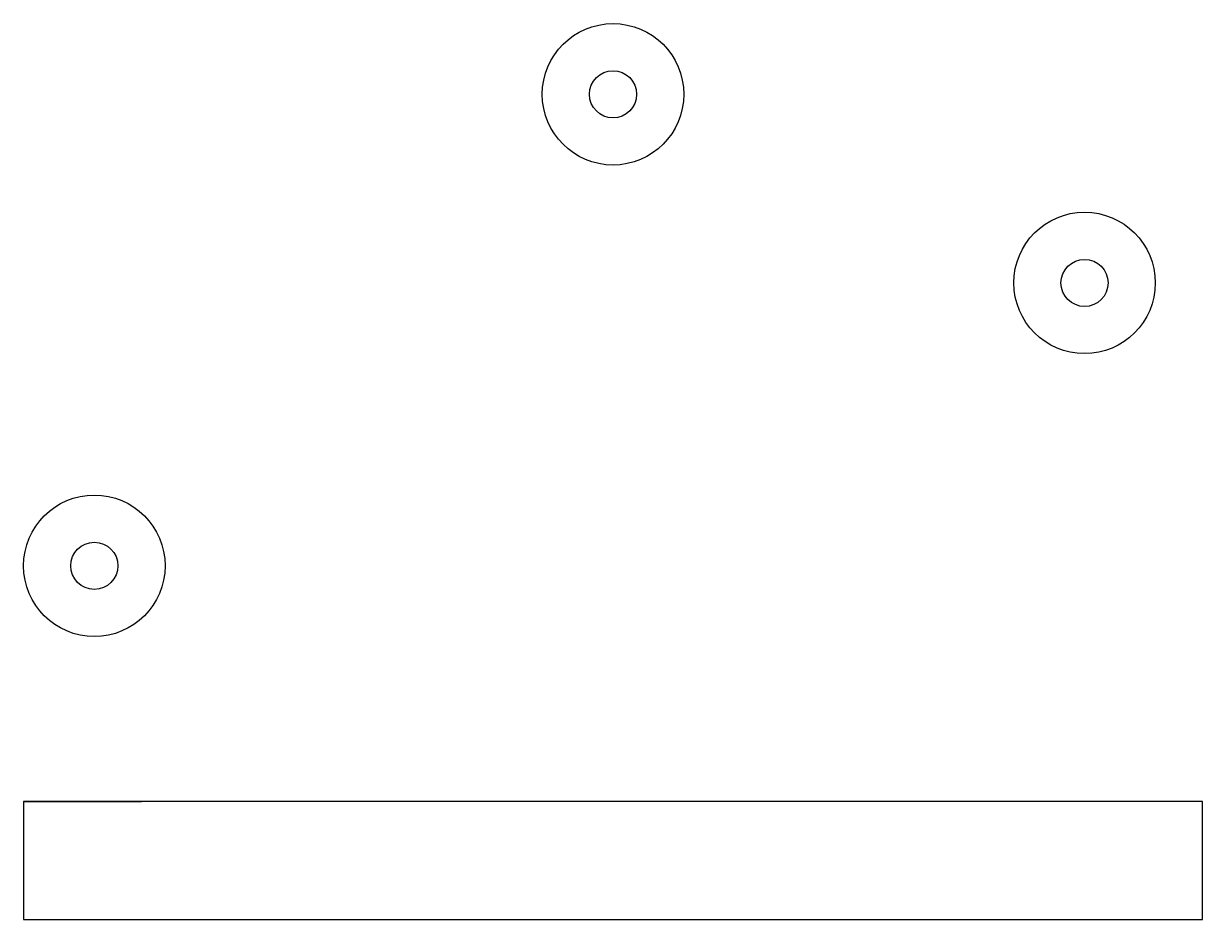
# Model space of a CAD drawing. Header units: millimetres. Extents: x 113 to 363, y 100 to 290.
import ezdxf

# ---------------------------------------------------------------- set-up
doc = ezdxf.new("R2010")
doc.units = ezdxf.units.MM
doc.layers.add('Dimensions', color=7, linetype='Continuous')
doc.layers.add('Part', color=7, linetype='Continuous', lineweight=30)

msp = doc.modelspace()

# ---------------------------------------------------------------- linework, layer by layer
at = {"layer": 'Dimensions'}
msp.add_line((113.29, 124.5), (138.29, 124.5), dxfattribs=at)
at = {"layer": 'Dimensions', "lineweight": 30}
msp.add_lwpolyline([(113.29, 99.5), (363.29, 99.5), (363.29, 124.5), (113.29, 124.5)], close=True, dxfattribs=at)
for centre in [(238.29, 274.5), (338.29, 234.5), (128.29, 174.5)]:
    msp.add_circle(centre, 15, dxfattribs=at)
at = {"layer": 'Part'}
for centre in [(238.29, 274.5), (338.29, 234.5), (128.29, 174.5)]:
    msp.add_circle(centre, 5, dxfattribs=at)

doc.saveas('drawing.dxf')
